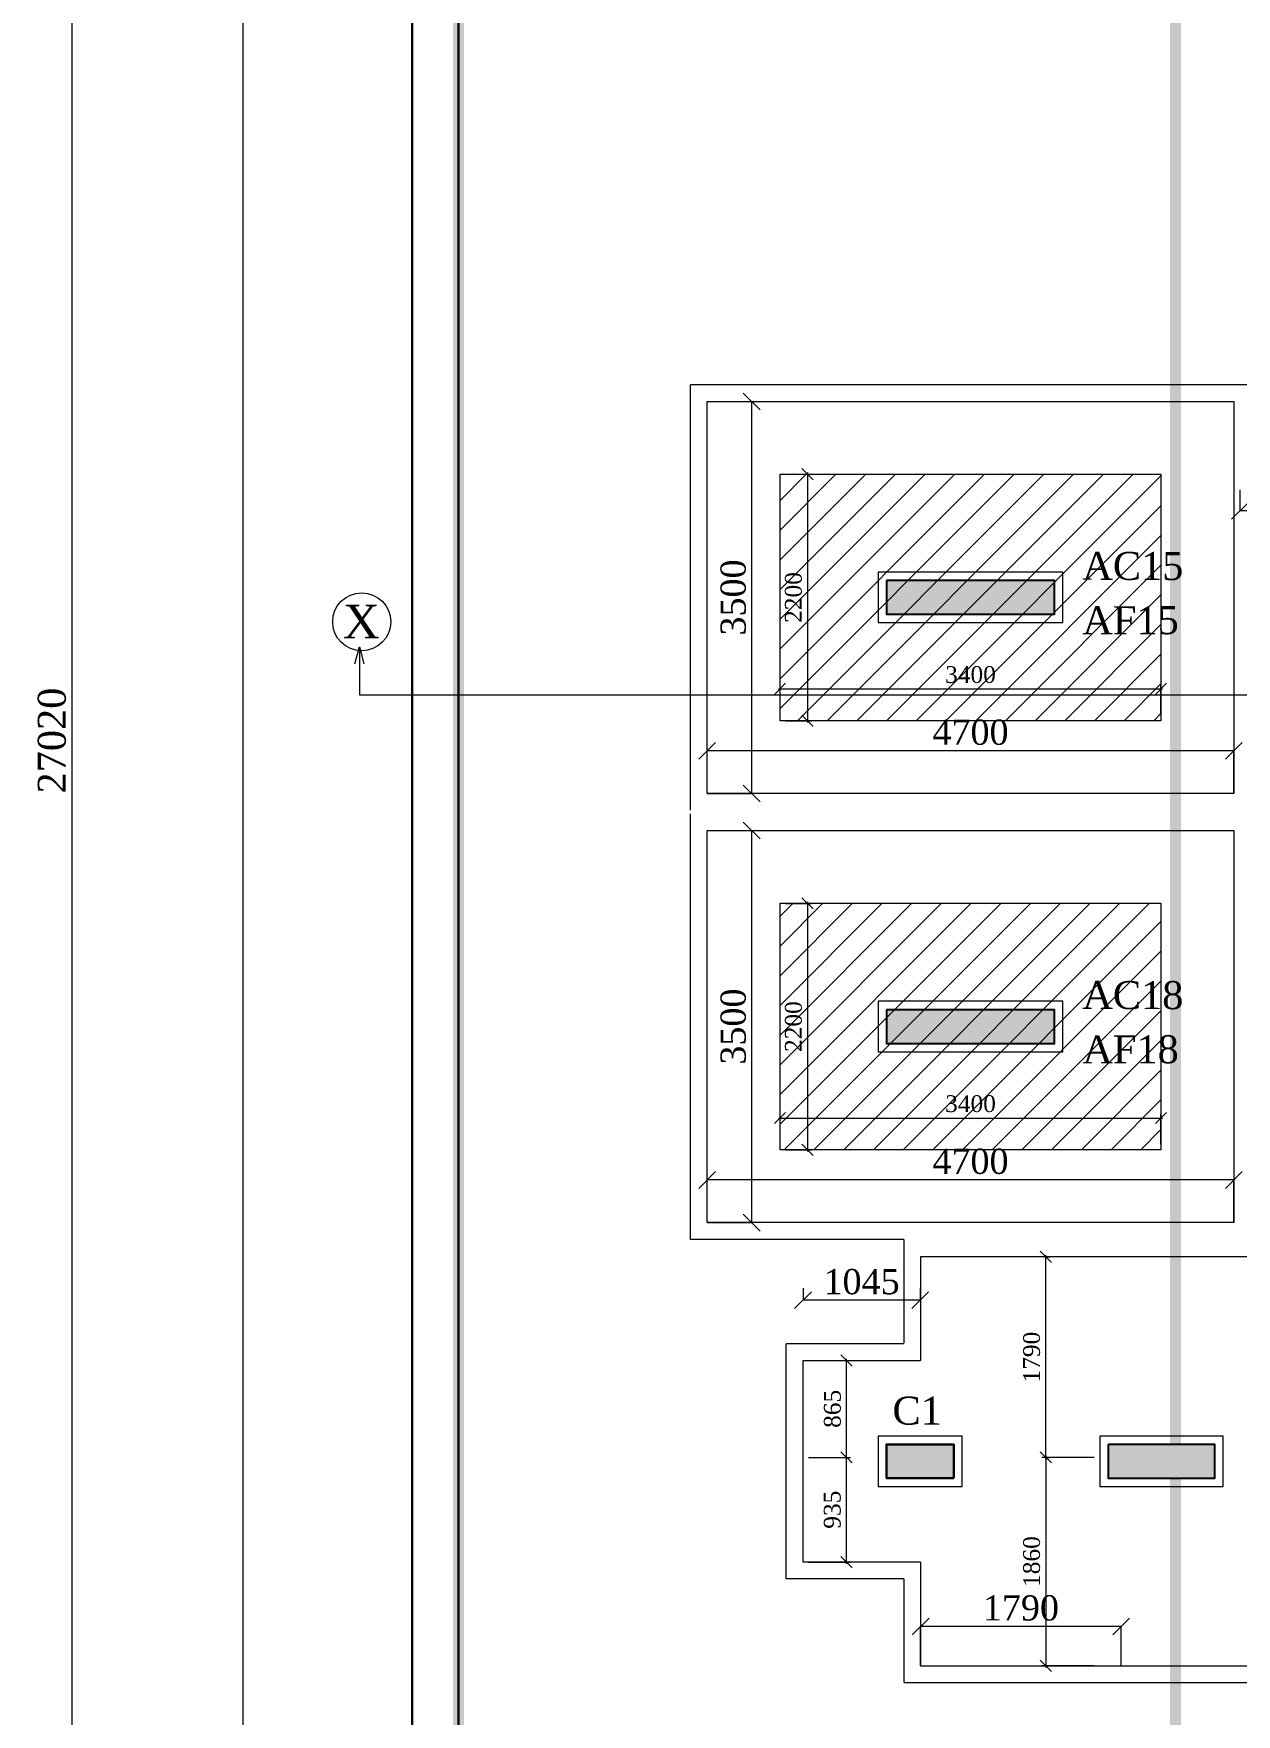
# Model space of a CAD drawing. Header units: inches. Extents: x 10943721 to 11147402, y -2794197 to -2693110.
# Drawn here: x 11014150 to 11024885, y -2780727 to -2765725 of the extents above; entities that cross this region are included whole.
import ezdxf

# ---------------------------------------------------------------- set-up
doc = ezdxf.new("R2010")
doc.units = ezdxf.units.IN
doc.header["$LTSCALE"] = 0.5
doc.header["$MEASUREMENT"] = 0
doc.header["$PDMODE"] = 34
doc.header["$PDSIZE"] = 50
doc.linetypes.add('HIDDEN', pattern=[9.525, 6.35, -3.175])
doc.layers.get('0').update_dxf_attribs({"lineweight": 0})
for name, color, linetype, lineweight in [('S-C0-UP TO B1', 4, 'Continuous', 30), ('S-C3-UP TO HP', 6, 'Continuous', 25), ('S-FOUND-PEDESTAL', 8, 'Continuous', 5), ('S-FOUND-TEXT COL', 7, 'Continuous', 0), ('S-FOUND-TEXT FOOTING', 7, 'Continuous', 0), ('S-SECTION-MARK', 124, 'Continuous', 0), ('S-SHEET TEXT TITLE', 1, 'Continuous', 0), ('S_FOUND-TEXT', 7, 'Continuous', 0), ('S_FOUND_DIM', 7, 'Continuous', 9), ('S_FOUND_DIM-1', 7, 'Continuous', 9), ('S_FOUND_EXCAVATION', 253, 'HIDDEN', 5), ('S_FOUND_FOOTING', 7, 'Continuous', 15), ('S_FOUND_FOOTING-1', 7, 'Continuous', 9)]:
    doc.layers.add(name, color=color, linetype=linetype, lineweight=lineweight)
doc.layers.add('S_HATCH', color=250, linetype='Continuous', lineweight=5, transparency=0.5)
doc.styles.add('SHEET TEXT', font='times.ttf')
doc.styles.get("Standard").update_dxf_attribs({"font": 'times.ttf'})
doc.styles.add('TEXT', font='times.ttf')
doc.dimstyles.new('DIM FOOTING', dxfattribs={"dimtxt": 250, "dimasz": 150, "dimexe": 0.18, "dimexo": 0.0625, "dimgap": 50, "dimtad": 1, "dimtoh": 1, "dimdec": 0, "dimzin": 0, "dimdsep": 46, "dimtxsty": 'Standard', "dimblk": 'OBLIQUE', "dimcen": 0.09, "dimclrd": 256, "dimclre": 256, "dimclrt": 256, "dimadec": 0, "dimazin": 0, "dimtfac": 1, "dimtdec": 0, "dimtofl": 0, "dimtmove": 0, "dimatfit": 3, "dimfxl": 1, "dimtolj": 1, "dimtzin": 0, "dimlwd": -1, "dimlwe": -1, "dimarcsym": 0})
doc.dimstyles.new('S_DIM', dxfattribs={"dimtxt": 75, "dimasz": 35, "dimexe": 35, "dimexo": 50, "dimgap": 25, "dimtad": 1, "dimdec": 0, "dimzin": 0, "dimdsep": 46, "dimtxsty": 'Standard', "dimblk": 'OBLIQUE', "dimcen": 0.09, "dimdle": 15, "dimclrd": 256, "dimclre": 256, "dimclrt": 256, "dimadec": 0, "dimazin": 0, "dimtfac": 1, "dimtdec": 0, "dimtofl": 0, "dimtmove": 0, "dimatfit": 3, "dimfxl": 1, "dimtolj": 1, "dimtzin": 0, "dimlwd": -1, "dimlwe": -1, "dimarcsym": 0})
doc.dimstyles.get("Standard").update_dxf_attribs({"dimtxt": 0.18, "dimasz": 0.18, "dimexe": 0.18, "dimexo": 0.0625, "dimgap": 0.09, "dimtad": 0, "dimtih": 1, "dimtoh": 1, "dimdec": 4, "dimzin": 0, "dimdsep": 46, "dimtxsty": 'Standard', "dimcen": 0.09, "dimadec": 0, "dimazin": 0, "dimtfac": 1, "dimtdec": 4, "dimtofl": 0, "dimtmove": 0, "dimatfit": 3, "dimfxl": 1, "dimtolj": 1, "dimtzin": 0, "dimarcsym": 0})

# ---------------------------------------------------------------- blocks, each defined once
blk = doc.blocks.new('_Oblique')
at = {"color": 0, "linetype": 'ByBlock', "lineweight": -2}
blk.add_line((-0.5, -0.5), (0.5, 0.5), dxfattribs=at)
blk = doc.blocks.new('*D331')
at = {"layer": 'Defpoints', "color": 0, "transparency": 16777216}
for p in [(11020162, -2769008), (11020559, -2769008), (11020162, -2772508)]:
    blk.add_point(p, dxfattribs=at)
at = {"layer": 'S_FOUND_DIM', "transparency": 16777216}
for p, q in [((11020162, -2769008), (11020560, -2769008)), ((11020559, -2772508), (11020559, -2769008)), ((11020162, -2772508), (11020560, -2772508))]:
    blk.add_line(p, q, dxfattribs=at)
at = {"layer": 'S_FOUND_DIM', "transparency": 16777216, "xscale": 150, "yscale": 150, "zscale": 150}
for p, rotation in [((11020559, -2769008), 90), ((11020559, -2772508), 270)]:
    blk.add_blockref('_Oblique', p, dxfattribs=dict(at, rotation=rotation))
at = {"layer": 'S_FOUND_DIM', "transparency": 16777216, "insert": (11020395, -2770758), "char_height": 225, "attachment_point": 5, "rotation": 90}
blk.add_mtext('\\A1;3500', dxfattribs=at)
blk = doc.blocks.new('*D332')
at = {"layer": 'Defpoints', "color": 0, "transparency": 16777216}
for p in [(11020162, -2772127), (11020162, -2772508), (11024862, -2772508)]:
    blk.add_point(p, dxfattribs=at)
at = {"layer": 'S_FOUND_DIM', "transparency": 16777216}
for p, q in [((11020162, -2772507), (11020162, -2772126)), ((11024862, -2772127), (11020162, -2772127)), ((11024862, -2772507), (11024862, -2772126))]:
    blk.add_line(p, q, dxfattribs=at)
at = {"layer": 'S_FOUND_DIM', "transparency": 16777216, "xscale": 150, "yscale": 150, "zscale": 150, "rotation": 180}
blk.add_blockref('_Oblique', (11020162, -2772127), dxfattribs=at)
at = {"layer": 'S_FOUND_DIM', "transparency": 16777216, "xscale": 150, "yscale": 150, "zscale": 150}
blk.add_blockref('_Oblique', (11024862, -2772127), dxfattribs=at)
at = {"layer": 'S_FOUND_DIM', "transparency": 16777216, "insert": (11022512, -2771962), "char_height": 225, "attachment_point": 5}
blk.add_mtext('\\A1;4700', dxfattribs=at)
blk = doc.blocks.new('*D333')
at = {"layer": 'Defpoints', "color": 0, "transparency": 16777216}
for p in [(11024212, -2771574), (11020812, -2771858), (11024212, -2771858)]:
    blk.add_point(p, dxfattribs=at)
at = {"layer": 'S_FOUND_DIM-1', "transparency": 16777216}
for p, q in [((11020797, -2771574), (11024227, -2771574)), ((11020812, -2771808), (11020812, -2771539)), ((11024212, -2771808), (11024212, -2771539))]:
    blk.add_line(p, q, dxfattribs=at)
at = {"layer": 'S_FOUND_DIM-1', "transparency": 16777216, "xscale": 100, "yscale": 100, "zscale": 100, "rotation": 180}
blk.add_blockref('_Oblique', (11020812, -2771574), dxfattribs=at)
at = {"layer": 'S_FOUND_DIM-1', "transparency": 16777216, "xscale": 100, "yscale": 100, "zscale": 100}
blk.add_blockref('_Oblique', (11024212, -2771574), dxfattribs=at)
at = {"layer": 'S_FOUND_DIM-1', "transparency": 16777216, "insert": (11022512, -2771447), "char_height": 150, "attachment_point": 5}
blk.add_mtext('\\A1;3400', dxfattribs=at)
blk = doc.blocks.new('*D334')
at = {"layer": 'Defpoints', "color": 0, "transparency": 16777216}
for p in [(11020812, -2769658), (11020812, -2771858), (11021058, -2771858)]:
    blk.add_point(p, dxfattribs=at)
at = {"layer": 'S_FOUND_DIM-1', "transparency": 16777216}
for p, q in [((11020862, -2769658), (11021093, -2769658)), ((11021058, -2769643), (11021058, -2771873)), ((11020862, -2771858), (11021093, -2771858))]:
    blk.add_line(p, q, dxfattribs=at)
at = {"layer": 'S_FOUND_DIM-1', "transparency": 16777216, "xscale": 100, "yscale": 100, "zscale": 100}
for p, rotation in [((11021058, -2769658), 90), ((11021058, -2771858), 270)]:
    blk.add_blockref('_Oblique', p, dxfattribs=dict(at, rotation=rotation))
at = {"layer": 'S_FOUND_DIM-1', "transparency": 16777216, "insert": (11020932, -2770758), "char_height": 150, "attachment_point": 5, "rotation": 90}
blk.add_mtext('\\A1;2200', dxfattribs=at)
blk = doc.blocks.new('*D107')
at = {"layer": 'Defpoints', "color": 0, "transparency": 16777216}
for p in [(11020162, -2772838), (11020559, -2772838), (11020162, -2776338)]:
    blk.add_point(p, dxfattribs=at)
at = {"layer": 'S_FOUND_DIM', "transparency": 16777216}
for p, q in [((11020162, -2772838), (11020560, -2772838)), ((11020559, -2776338), (11020559, -2772838)), ((11020162, -2776338), (11020560, -2776338))]:
    blk.add_line(p, q, dxfattribs=at)
at = {"layer": 'S_FOUND_DIM', "transparency": 16777216, "xscale": 150, "yscale": 150, "zscale": 150}
for p, rotation in [((11020559, -2772838), 90), ((11020559, -2776338), 270)]:
    blk.add_blockref('_Oblique', p, dxfattribs=dict(at, rotation=rotation))
at = {"layer": 'S_FOUND_DIM', "transparency": 16777216, "insert": (11020395, -2774588), "char_height": 225, "attachment_point": 5, "rotation": 90}
blk.add_mtext('\\A1;3500', dxfattribs=at)
blk = doc.blocks.new('*D108')
at = {"layer": 'Defpoints', "color": 0, "transparency": 16777216}
for p in [(11020162, -2775957), (11020162, -2776338), (11024862, -2776338)]:
    blk.add_point(p, dxfattribs=at)
at = {"layer": 'S_FOUND_DIM', "transparency": 16777216}
for p, q in [((11020162, -2776337), (11020162, -2775956)), ((11024862, -2775957), (11020162, -2775957)), ((11024862, -2776337), (11024862, -2775956))]:
    blk.add_line(p, q, dxfattribs=at)
at = {"layer": 'S_FOUND_DIM', "transparency": 16777216, "xscale": 150, "yscale": 150, "zscale": 150, "rotation": 180}
blk.add_blockref('_Oblique', (11020162, -2775957), dxfattribs=at)
at = {"layer": 'S_FOUND_DIM', "transparency": 16777216, "xscale": 150, "yscale": 150, "zscale": 150}
blk.add_blockref('_Oblique', (11024862, -2775957), dxfattribs=at)
at = {"layer": 'S_FOUND_DIM', "transparency": 16777216, "insert": (11022512, -2775792), "char_height": 225, "attachment_point": 5}
blk.add_mtext('\\A1;4700', dxfattribs=at)
blk = doc.blocks.new('*D109')
at = {"layer": 'Defpoints', "color": 0, "transparency": 16777216}
for p in [(11024212, -2775404), (11020812, -2775688), (11024212, -2775688)]:
    blk.add_point(p, dxfattribs=at)
at = {"layer": 'S_FOUND_DIM-1', "transparency": 16777216}
for p, q in [((11020812, -2775638), (11020812, -2775369)), ((11024212, -2775638), (11024212, -2775369)), ((11020797, -2775404), (11024227, -2775404))]:
    blk.add_line(p, q, dxfattribs=at)
at = {"layer": 'S_FOUND_DIM-1', "transparency": 16777216, "xscale": 100, "yscale": 100, "zscale": 100, "rotation": 180}
blk.add_blockref('_Oblique', (11020812, -2775404), dxfattribs=at)
at = {"layer": 'S_FOUND_DIM-1', "transparency": 16777216, "xscale": 100, "yscale": 100, "zscale": 100}
blk.add_blockref('_Oblique', (11024212, -2775404), dxfattribs=at)
at = {"layer": 'S_FOUND_DIM-1', "transparency": 16777216, "insert": (11022512, -2775277), "char_height": 150, "attachment_point": 5}
blk.add_mtext('\\A1;3400', dxfattribs=at)
blk = doc.blocks.new('*D110')
at = {"layer": 'Defpoints', "color": 0, "transparency": 16777216}
for p in [(11020812, -2773488), (11020812, -2775688), (11021058, -2775688)]:
    blk.add_point(p, dxfattribs=at)
at = {"layer": 'S_FOUND_DIM-1', "transparency": 16777216}
for p, q in [((11020862, -2773488), (11021093, -2773488)), ((11021058, -2773473), (11021058, -2775703)), ((11020862, -2775688), (11021093, -2775688))]:
    blk.add_line(p, q, dxfattribs=at)
at = {"layer": 'S_FOUND_DIM-1', "transparency": 16777216, "xscale": 100, "yscale": 100, "zscale": 100}
for p, rotation in [((11021058, -2773488), 90), ((11021058, -2775688), 270)]:
    blk.add_blockref('_Oblique', p, dxfattribs=dict(at, rotation=rotation))
at = {"layer": 'S_FOUND_DIM-1', "transparency": 16777216, "insert": (11020932, -2774588), "char_height": 150, "attachment_point": 5, "rotation": 90}
blk.add_mtext('\\A1;2200', dxfattribs=at)
blk = doc.blocks.new('*D143')
at = {"layer": 'Defpoints', "color": 0, "transparency": 16777216}
for p in [(11022067, -2779943), (11022067, -2780293), (11023857, -2780293)]:
    blk.add_point(p, dxfattribs=at)
at = {"layer": 'S_FOUND_DIM', "transparency": 16777216}
for p, q in [((11022067, -2780292), (11022067, -2779942)), ((11023857, -2779943), (11022067, -2779943)), ((11023857, -2780292), (11023857, -2779942))]:
    blk.add_line(p, q, dxfattribs=at)
at = {"layer": 'S_FOUND_DIM', "transparency": 16777216, "xscale": 150, "yscale": 150, "zscale": 150, "rotation": 180}
blk.add_blockref('_Oblique', (11022067, -2779943), dxfattribs=at)
at = {"layer": 'S_FOUND_DIM', "transparency": 16777216, "xscale": 150, "yscale": 150, "zscale": 150}
blk.add_blockref('_Oblique', (11023857, -2779943), dxfattribs=at)
at = {"layer": 'S_FOUND_DIM', "transparency": 16777216, "insert": (11022962, -2779778), "char_height": 225, "attachment_point": 5}
blk.add_mtext('\\A1;1790', dxfattribs=at)
blk = doc.blocks.new('*D192')
at = {"layer": 'Defpoints', "color": 0, "transparency": 16777216}
for p in [(11023142, -2776643), (11023185, -2776643), (11023142, -2778433)]:
    blk.add_point(p, dxfattribs=at)
at = {"layer": 'S_FOUND_DIM-1', "transparency": 16777216}
for p, q in [((11023185, -2778448), (11023185, -2776628)), ((11023192, -2776643), (11023220, -2776643)), ((11023192, -2778433), (11023220, -2778433))]:
    blk.add_line(p, q, dxfattribs=at)
at = {"layer": 'S_FOUND_DIM-1', "transparency": 16777216, "xscale": 100, "yscale": 100, "zscale": 100}
for p, rotation in [((11023185, -2776643), 90), ((11023185, -2778433), 270)]:
    blk.add_blockref('_Oblique', p, dxfattribs=dict(at, rotation=rotation))
at = {"layer": 'S_FOUND_DIM-1', "transparency": 16777216, "insert": (11023058, -2777538), "char_height": 150, "attachment_point": 5, "rotation": 90}
blk.add_mtext('\\A1;1790', dxfattribs=at)
blk = doc.blocks.new('*D193')
at = {"layer": 'Defpoints', "color": 0, "transparency": 16777216}
for p in [(11023667, -2778433), (11023185, -2780293), (11023667, -2780293)]:
    blk.add_point(p, dxfattribs=at)
at = {"layer": 'S_FOUND_DIM-1', "transparency": 16777216}
for p, q in [((11023617, -2778433), (11023150, -2778433)), ((11023185, -2778418), (11023185, -2780308)), ((11023617, -2780293), (11023150, -2780293))]:
    blk.add_line(p, q, dxfattribs=at)
at = {"layer": 'S_FOUND_DIM-1', "transparency": 16777216, "xscale": 100, "yscale": 100, "zscale": 100}
for p, rotation in [((11023185, -2778433), 90), ((11023185, -2780293), 270)]:
    blk.add_blockref('_Oblique', p, dxfattribs=dict(at, rotation=rotation))
at = {"layer": 'S_FOUND_DIM-1', "transparency": 16777216, "insert": (11023058, -2779363), "char_height": 150, "attachment_point": 5, "rotation": 90}
blk.add_mtext('\\A1;1860', dxfattribs=at)
blk = doc.blocks.new('*D194')
at = {"layer": 'Defpoints', "color": 0, "transparency": 16777216}
for p in [(11021017, -2776924), (11022062, -2776924), (11021017, -2777030)]:
    blk.add_point(p, dxfattribs=at)
at = {"layer": 'S_FOUND_DIM', "transparency": 16777216}
for p, q in [((11021017, -2776924), (11021017, -2777030)), ((11022062, -2776924), (11022062, -2777030)), ((11022062, -2777030), (11021017, -2777030))]:
    blk.add_line(p, q, dxfattribs=at)
at = {"layer": 'S_FOUND_DIM', "transparency": 16777216, "xscale": 150, "yscale": 150, "zscale": 150, "rotation": 180}
blk.add_blockref('_Oblique', (11021017, -2777030), dxfattribs=at)
at = {"layer": 'S_FOUND_DIM', "transparency": 16777216, "xscale": 150, "yscale": 150, "zscale": 150}
blk.add_blockref('_Oblique', (11022062, -2777030), dxfattribs=at)
at = {"layer": 'S_FOUND_DIM', "transparency": 16777216, "insert": (11021540, -2776866), "char_height": 225, "attachment_point": 5}
blk.add_mtext('\\A1;1045', dxfattribs=at)
blk = doc.blocks.new('*D195')
at = {"layer": 'Defpoints', "color": 0, "transparency": 16777216}
for p in [(11021017, -2778433), (11021406, -2778433), (11021017, -2779368)]:
    blk.add_point(p, dxfattribs=at)
at = {"layer": 'S_FOUND_DIM-1', "transparency": 16777216}
for p, q in [((11021067, -2778433), (11021441, -2778433)), ((11021406, -2779383), (11021406, -2778418)), ((11021067, -2779368), (11021441, -2779368))]:
    blk.add_line(p, q, dxfattribs=at)
at = {"layer": 'S_FOUND_DIM-1', "transparency": 16777216, "xscale": 100, "yscale": 100, "zscale": 100}
for p, rotation in [((11021406, -2778433), 90), ((11021406, -2779368), 270)]:
    blk.add_blockref('_Oblique', p, dxfattribs=dict(at, rotation=rotation))
at = {"layer": 'S_FOUND_DIM-1', "transparency": 16777216, "insert": (11021279, -2778900), "char_height": 150, "attachment_point": 5, "rotation": 90}
blk.add_mtext('\\A1;935', dxfattribs=at)
blk = doc.blocks.new('*D196')
at = {"layer": 'Defpoints', "color": 0, "transparency": 16777216}
for p in [(11021017, -2777568), (11021406, -2777568), (11021017, -2778433)]:
    blk.add_point(p, dxfattribs=at)
at = {"layer": 'S_FOUND_DIM-1', "transparency": 16777216}
for p, q in [((11021067, -2777568), (11021441, -2777568)), ((11021406, -2778448), (11021406, -2777553)), ((11021067, -2778433), (11021441, -2778433))]:
    blk.add_line(p, q, dxfattribs=at)
at = {"layer": 'S_FOUND_DIM-1', "transparency": 16777216, "xscale": 100, "yscale": 100, "zscale": 100}
for p, rotation in [((11021406, -2777568), 90), ((11021406, -2778433), 270)]:
    blk.add_blockref('_Oblique', p, dxfattribs=dict(at, rotation=rotation))
at = {"layer": 'S_FOUND_DIM-1', "transparency": 16777216, "insert": (11021280, -2778000), "char_height": 150, "attachment_point": 5, "rotation": 90}
blk.add_mtext('\\A1;865', dxfattribs=at)
blk = doc.blocks.new('*D257')
at = {"layer": 'Defpoints', "color": 0, "transparency": 16777216}
for p in [(11024917, -2769797), (11027527, -2769797), (11024917, -2769984)]:
    blk.add_point(p, dxfattribs=at)
at = {"layer": 'S_FOUND_DIM', "transparency": 16777216}
for p, q in [((11024917, -2769797), (11024917, -2769984)), ((11027527, -2769797), (11027527, -2769984)), ((11027527, -2769984), (11024917, -2769984))]:
    blk.add_line(p, q, dxfattribs=at)
at = {"layer": 'S_FOUND_DIM', "transparency": 16777216, "xscale": 150, "yscale": 150, "zscale": 150, "rotation": 180}
blk.add_blockref('_Oblique', (11024917, -2769984), dxfattribs=at)
at = {"layer": 'S_FOUND_DIM', "transparency": 16777216, "xscale": 150, "yscale": 150, "zscale": 150}
blk.add_blockref('_Oblique', (11027527, -2769984), dxfattribs=at)
at = {"layer": 'S_FOUND_DIM', "transparency": 16777216, "insert": (11026222, -2769819), "char_height": 225, "attachment_point": 5}
blk.add_mtext('\\A1;2610', dxfattribs=at)
blk = doc.blocks.new('*D378')
at = {"transparency": 16777216}
for p, q in [((11031305, -2758525), (11014491, -2758525)), ((11014491, -2758525), (11014491, -2785545)), ((11031305, -2785545), (11014491, -2785545))]:
    blk.add_line(p, q, dxfattribs=at)
at = {"layer": 'Defpoints', "color": 0, "transparency": 16777216}
for p in [(11031305, -2758525), (11014491, -2785545), (11031305, -2785545)]:
    blk.add_point(p, dxfattribs=at)
at = {"transparency": 16777216, "xscale": 150, "yscale": 150, "zscale": 150}
for p, rotation in [((11014491, -2758525), 90), ((11014491, -2785545), 270)]:
    blk.add_blockref('_Oblique', p, dxfattribs=dict(at, rotation=rotation))
at = {"transparency": 16777216, "insert": (11014314, -2772035), "char_height": 250, "attachment_point": 5, "rotation": 90}
blk.add_mtext('\\A1;27020', dxfattribs=at)

msp = doc.modelspace()

# ---------------------------------------------------------------- hatches: boundary and pattern name
at = {"layer": 'S-C0-UP TO B1'}
h = msp.add_hatch(color=250, dxfattribs=at)
h.dxf.hatch_style = 1
h.paths.add_polyline_path([(11022362, -2778617.5), (11022362, -2778317.5), (11021762, -2778317.5), (11021762, -2778617.5)])
at = {"layer": 'S-C3-UP TO HP'}
h = msp.add_hatch(color=250, dxfattribs=at)
h.dxf.hatch_style = 1
h.paths.add_polyline_path([(11021762, -2770607.5), (11023262, -2770607.5), (11023262, -2770907.5), (11021762, -2770907.5)])
h = msp.add_hatch(color=250, dxfattribs=at)
h.dxf.hatch_style = 1
h.paths.add_polyline_path([(11021762, -2774437.5), (11023262, -2774437.5), (11023262, -2774737.5), (11021762, -2774737.5)])
h = msp.add_hatch(color=250, dxfattribs=at)
h.dxf.hatch_style = 1
h.paths.add_polyline_path([(11023742, -2778317.5), (11023742, -2778617.5), (11024692, -2778617.5), (11024692, -2778317.5)])
at = {"layer": 'S_HATCH'}
h = msp.add_hatch(dxfattribs=at)
h.set_pattern_fill('ANSI31', color=250, scale=1500)
h.paths.add_polyline_path([(11036443.4, -2764032.5), (11036443.4, -2757012.5), (11033143.4, -2757012.5), (11033143.4, -2764032.5)])
h.paths.add_polyline_path([(11028467, -2768782.5), (11033747, -2768782.5), (11033747, -2766682.5), (11028467, -2766682.5)])
h.paths.add_polyline_path([(11030092, -2775337.5), (11032742, -2775337.5), (11032742, -2777337.5), (11030092, -2777337.5)])
h.paths.add_polyline_path([(11039427, -2771707.5), (11039427, -2769257.5), (11041177, -2769257.5), (11041177, -2771707.5)])
h.paths.add_polyline_path([(11039427, -2777647.5), (11039427, -2775197.5), (11041177, -2775197.5), (11041177, -2777647.5)])
h.paths.add_polyline_path([(11039427, -2784847.5), (11039427, -2782397.5), (11041177, -2782397.5), (11041177, -2784847.5)])
h.paths.add_polyline_path([(11035762, -2782947.5), (11038312, -2782947.5), (11038312, -2784847.5), (11035762, -2784847.5)])
h.paths.add_polyline_path([(11030792, -2782947.5), (11033342, -2782947.5), (11033342, -2784847.5), (11030792, -2784847.5)])
h.paths.add_polyline_path([(11025892, -2782947.5), (11028442, -2782947.5), (11028442, -2784847.5), (11025892, -2784847.5)])
h.paths.add_polyline_path([(11020962, -2782947.5), (11023512, -2782947.5), (11023512, -2784847.5), (11020962, -2784847.5)])
h.paths.add_polyline_path([(11020812, -2773487.5), (11024212, -2773487.5), (11024212, -2775687.5), (11020812, -2775687.5)])
h.paths.add_polyline_path([(11020812, -2769657.5), (11024212, -2769657.5), (11024212, -2771857.5), (11020812, -2771857.5)])
h.paths.add_polyline_path([(11020812, -2764842.5), (11020812, -2761842.5), (11023012, -2761842.5), (11023012, -2764842.5)])
h.paths.add_polyline_path([(11039202, -2764842.5), (11039202, -2761842.5), (11041402, -2761842.5), (11041402, -2764842.5)])
h.paths.add_polyline_path([(11025767, -2764032.5), (11025767, -2757012.5), (11029067, -2757012.5), (11029067, -2764032.5)])
h.paths.add_polyline_path([(11039202, -2760587.5), (11039202, -2757737.5), (11041402, -2757737.5), (11041402, -2760587.5)])
h.paths.add_polyline_path([(11020812, -2760587.5), (11020812, -2757737.5), (11023012, -2757737.5), (11023012, -2760587.5)])
h.paths.add_polyline_path([(11039102, -2751687.5), (11039102, -2748937.5), (11041352, -2748937.5), (11041352, -2751687.5)])
h.paths.add_polyline_path([(11020862, -2751687.5), (11020862, -2748937.5), (11023112, -2748937.5), (11023112, -2751687.5)])

# ---------------------------------------------------------------- linework, layer by layer
at = {"color": 1}
msp.add_lwpolyline([(11016019.1, -2693110.2), (11045291.9, -2693110.2), (11045291.9, -2787453.4), (11016019.1, -2787453.4)], close=True, dxfattribs=at)
at = {"layer": 'S-C0-UP TO B1'}
for points in [[(11043402, -2785947.5), (11043402, -2694127.5), (11017527.3, -2694127.5), (11017527.3, -2785947.5)], [(11043016.5, -2785544.7), (11043016.5, -2694524.7), (11017941.7, -2694524.7), (11017941.7, -2785544.7)], [(11022362, -2778617.5), (11022362, -2778317.5), (11021762, -2778317.5), (11021762, -2778617.5)]]:
    msp.add_lwpolyline(points, close=True, dxfattribs=at)
at = {"layer": 'S-C3-UP TO HP', "color": 6}
for points in [[(11021762, -2770607.5), (11021762, -2770907.5), (11023262, -2770907.5), (11023262, -2770607.5)], [(11021762, -2774437.5), (11021762, -2774737.5), (11023262, -2774737.5), (11023262, -2774437.5)]]:
    msp.add_lwpolyline(points, close=True, dxfattribs=at)
at = {"layer": 'S-C3-UP TO HP'}
msp.add_lwpolyline([(11023742, -2778317.5), (11023742, -2778617.5), (11024692, -2778617.5), (11024692, -2778317.5)], close=True, dxfattribs=at)
at = {"layer": 'S-FOUND-PEDESTAL'}
for points in [[(11021687, -2770532.5), (11021687, -2770982.5), (11023337, -2770982.5), (11023337, -2770532.5)], [(11021687, -2774362.5), (11021687, -2774812.5), (11023337, -2774812.5), (11023337, -2774362.5)], [(11022437, -2778692.5), (11022437, -2778242.5), (11021687, -2778242.5), (11021687, -2778692.5)], [(11023667, -2778242.5), (11023667, -2778692.5), (11024767, -2778692.5), (11024767, -2778242.5)]]:
    msp.add_lwpolyline(points, close=True, dxfattribs=at)
at = {"layer": 'S-SECTION-MARK'}
msp.add_circle((11017078.1, -2770975.2, 0), 258.8, dxfattribs=at)
at = {"layer": 'S-SHEET TEXT TITLE', "const_width": 100}
msp.add_lwpolyline([(11017941.7, -2785544.7), (11017941.7, -2758524.7), (11024341.7, -2758524.7), (11024341.7, -2785544.7)], dxfattribs=at)
at = {"layer": 'S_FOUND_EXCAVATION'}
for points in [[(11020012, -2772657.5), (11020012, -2768857.5), (11025012, -2768857.5), (11025012, -2769382.5)], [(11021917.1, -2776487.5), (11020012, -2776487.5), (11020012, -2772687.5)], [(11021917.1, -2776487.5), (11021917.1, -2777417.5)], [(11021917.1, -2779517.5), (11020867, -2779517.5), (11020867, -2777417.5), (11021917.1, -2777417.5)], [(11021917.1, -2779517.5), (11021917.1, -2780442.5), (11029192, -2780442.5), (11029192, -2778087.5)]]:
    msp.add_lwpolyline(points, dxfattribs=at)
at = {"layer": 'S_FOUND_FOOTING', "color": 209}
for points in [[(11020162, -2769007.5), (11024862, -2769007.5), (11024862, -2772507.5), (11020162, -2772507.5)], [(11020162, -2772837.5), (11024862, -2772837.5), (11024862, -2776337.5), (11020162, -2776337.5)]]:
    msp.add_lwpolyline(points, close=True, dxfattribs=at)
at = {"layer": 'S_FOUND_FOOTING', "color": 1}
for points in [[(11022067.1, -2779367.5), (11022067.1, -2780292.5), (11029042, -2780292.5), (11029042, -2776642.5), (11022067.1, -2776642.5), (11022067.1, -2777567.5)], [(11022067.1, -2779367.5), (11021017, -2779367.5), (11021017, -2777567.5), (11022067.1, -2777567.5)]]:
    msp.add_lwpolyline(points, dxfattribs=at)
at = {"layer": 'S_FOUND_FOOTING-1', "color": 209}
for points in [[(11020812, -2769657.5), (11024212, -2769657.5), (11024212, -2771857.5), (11020812, -2771857.5)], [(11020812, -2773487.5), (11024212, -2773487.5), (11024212, -2775687.5), (11020812, -2775687.5)]]:
    msp.add_lwpolyline(points, close=True, dxfattribs=at)

# ---------------------------------------------------------------- texts
at = {"layer": 'S-FOUND-TEXT COL', "color": 6, "style": 'SHEET TEXT'}
for s, p in [('AC15', (11023509.5, -2770600.1)), ('AC18', (11023509.5, -2774430.1))]:
    msp.add_text(s, height=250, rotation=359.84604, dxfattribs=at).set_placement(p)
at = {"layer": 'S-FOUND-TEXT COL', "color": 7, "style": 'SHEET TEXT'}
msp.add_text('C1', height=250, rotation=359.84604, dxfattribs=at).set_placement((11021815, -2778140.2))
at = {"layer": 'S-FOUND-TEXT FOOTING', "color": 209, "style": 'SHEET TEXT'}
for s, p in [('AF15', (11023510.9, -2771087.3)), ('AF18', (11023510.9, -2774917.3))]:
    msp.add_text(s, height=250, rotation=0.15396, dxfattribs=at).set_placement(p)
at = {"layer": 'S_FOUND-TEXT', "color": 30, "style": 'TEXT'}
msp.add_text('X', height=300, dxfattribs=at).set_placement((11016911.4, -2771122.8, 0))

# ---------------------------------------------------------------- dimensions: what is measured, and where the dimension line sits
dim = msp.add_linear_dim(base=(11014491.5, -2785544.7), p1=(11031305.4, -2758524.7), p2=(11031305.4, -2785544.7), angle=90, dimstyle='DIM FOOTING', override={"dimfxl": 0.18, "dimarcsym": 1})
dim.commit()
dim.dimension.update_dxf_attribs({"geometry": '*D378', "text_midpoint": (11014314, -2772034.7)})
at = {"layer": 'S_FOUND_DIM'}
for base, p1, p2, angle, picture, middle in [((11020559.4, -2769007.5), (11020162, -2772507.5), (11020162, -2769007.5), 90, '*D331', (11020395, -2770757.5)), ((11020162, -2772126.6), (11024862, -2772507.5), (11020162, -2772507.5), 180, '*D332', (11022512, -2771961.9)), ((11020559.4, -2772837.5), (11020162, -2776337.5), (11020162, -2772837.5), 90, '*D107', (11020395, -2774587.5)), ((11020162, -2775956.6), (11024862, -2776337.5), (11020162, -2776337.5), 180, '*D108', (11022512, -2775791.9))]:
    dim = msp.add_linear_dim(base=base, p1=p1, p2=p2, angle=angle, dimstyle='DIM FOOTING', override={"dimtxt": 225}, dxfattribs=at)
    dim.commit()
    dim.dimension.update_dxf_attribs({"geometry": picture, "text_midpoint": middle})
for base, p1, p2, picture, middle in [((11024917, -2769983.9), (11027527, -2769796.6), (11024917, -2769796.6), '*D257', (11026222, -2769819.5)), ((11021017, -2777030), (11022062, -2776923.7), (11021017, -2776923.7), '*D194', (11021539.5, -2776865.5)), ((11022067.1, -2779942.5), (11023857, -2780292.5), (11022067.1, -2780292.5), '*D143', (11022962.1, -2779777.7))]:
    dim = msp.add_linear_dim(base=base, p1=p1, p2=p2, dimstyle='DIM FOOTING', override={"dimtxt": 225}, dxfattribs=at)
    dim.commit()
    dim.dimension.update_dxf_attribs({"geometry": picture, "text_midpoint": middle})
at = {"layer": 'S_FOUND_DIM-1', "color": 2}
for base, p1, p2, angle, picture, middle in [((11021058.1, -2771857.5), (11020812, -2769657.5), (11020812, -2771857.5), 90, '*D334', (11020931.8, -2770757.5)), ((11024212, -2771573.6), (11020812, -2771857.5), (11024212, -2771857.5), 180, '*D333', (11022512, -2771447.3)), ((11021058.1, -2775687.5), (11020812, -2773487.5), (11020812, -2775687.5), 90, '*D110', (11020931.8, -2774587.5)), ((11024212, -2775403.6), (11020812, -2775687.5), (11024212, -2775687.5), 180, '*D109', (11022512, -2775277.3)), ((11023184.5, -2776642.5), (11023142.1, -2778432.5), (11023142.1, -2776642.5), 270, '*D192', (11023058, -2777537.5)), ((11021406.1, -2777567.5), (11021017.1, -2778432.5), (11021017.1, -2777567.5), 270, '*D196', (11021279.8, -2778000)), ((11021405.8, -2778432.5), (11021017, -2779367.5), (11021017, -2778432.5), 270, '*D195', (11021279.2, -2778900)), ((11023184.5, -2780292.5), (11023667, -2778432.5), (11023667, -2780292.5), 270, '*D193', (11023058.2, -2779362.5))]:
    dim = msp.add_linear_dim(base=base, p1=p1, p2=p2, angle=angle, dimstyle='S_DIM', override={"dimtxt": 150, "dimasz": 100, "dimgap": 50, "dimarcsym": 1}, dxfattribs=at)
    dim.commit()
    dim.dimension.update_dxf_attribs({"geometry": picture, "text_midpoint": middle})

# ---------------------------------------------------------------- leaders
at = {"layer": 'S-SECTION-MARK'}
msp.add_leader([(11017057.2, -2771199.1), (11017057.2, -2771627), (11030657.4, -2771627)], dimstyle='Standard', override={"dimasz": 150, "dimgap": 0.15, "dimclrd": 256, "dimldrblk": 'Open30', "dimlwd": 0}, dxfattribs=at)

doc.saveas('drawing.dxf')
